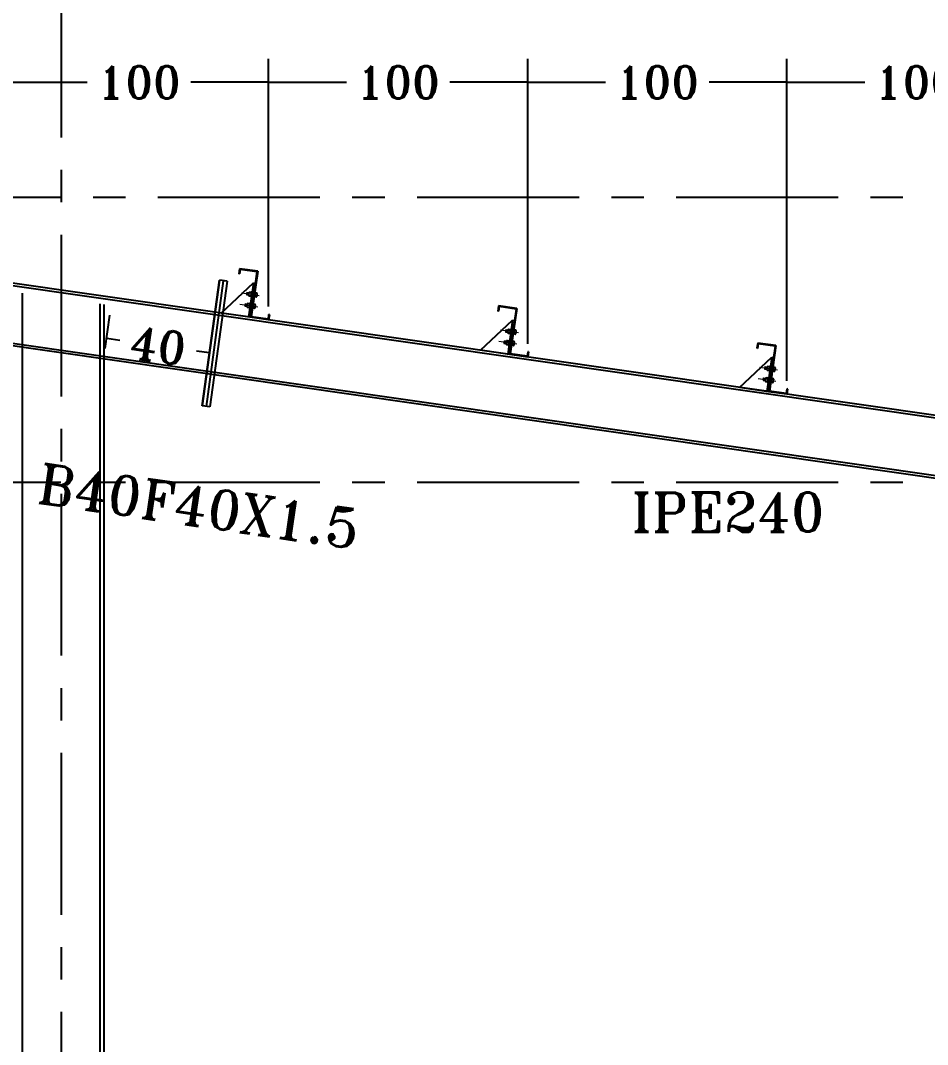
# Model space of a CAD drawing. Header units: inches. Extents: x 460503 to 460688, y 47570 to 48852.
# Drawn here: x 460543.02 to 460550.02, y 47831.29 to 47839.2 of the extents above; entities that cross this region are included whole.
import ezdxf

# ---------------------------------------------------------------- set-up
doc = ezdxf.new("R2010")
doc.units = ezdxf.units.IN
doc.header["$MEASUREMENT"] = 0
doc.linetypes.add('CENTER', pattern=[2, 1.25, -0.25, 0.25, -0.25])
doc.layers.add('2', color=2, linetype='Continuous', lineweight=9)
doc.layers.add('TEXT', color=250, linetype='Continuous', lineweight=30)
for name, color, linetype in [('3G', 3, 'Continuous'), ('AXE', 1, 'CENTER'), ('TIE', 2, 'Continuous')]:
    doc.layers.add(name, color=color, linetype=linetype)
doc.styles.add('ROMANT', font='romant')
doc.dimstyles.new('1-50', dxfattribs={"dimscale": 0, "dimtxt": 0.25, "dimasz": 0.18, "dimexe": 0.18, "dimexo": 0.0625, "dimgap": 0.09, "dimtad": 0, "dimdec": 0, "dimlfac": 50, "dimzin": 0, "dimdsep": 46, "dimtxsty": 'ROMANT', "dimblk": 'OBLIQUE', "dimcen": 0.09, "dimclrd": 1, "dimclre": 1, "dimclrt": 2, "dimadec": 0, "dimazin": 0, "dimtfac": 1, "dimtdec": 0, "dimtofl": 0, "dimtmove": 2, "dimatfit": 3, "dimldrblk": 'OBLIQUE', "dimfxl": 0.18, "dimtolj": 1, "dimtzin": 0, "dimarcsym": 0})

# ---------------------------------------------------------------- blocks, each defined once
blk = doc.blocks.new('TIE')
at = {"layer": 'TIE'}
for p, q in [((-3.48, 20), (4.44, 21.17)), ((-3.48, 20), (-0.54, 0.21)), ((-3.13, 19.74), (4.19, 20.83)), ((-3.13, 19.74), (-0.2, -0.04)), ((4.19, 20.83), (4.48, 18.85)), ((4.44, 21.17), (4.78, 18.9)), ((4.48, 18.85), (4.78, 18.9)), ((-1.61, 14.91), (-2.4, 14.8)), ((-1.61, 14.91), (-2.4, 14.8)), ((12.45, 1.85), (-1.61, 14.91)), ((-1.61, 14.91), (0.59, 0.09)), ((-8.45, 1.06), (-8.15, 1.1)), ((-8.45, 1.06), (-8.11, -1.22)), ((-8.15, 1.1), (-7.86, -0.87)), ((-7.86, -0.87), (-0.54, 0.21)), ((-0.2, -0.04), (12.45, 1.85)), ((-8.11, -1.22), (-0.2, -0.04))]:
    blk.add_line(p, q, dxfattribs=at)
blk = doc.blocks.new('*D599')
at = {"color": 1, "lineweight": -2, "transparency": 16777216}
for p, q in [((460542.9358, 47837.278), (460542.9358, 47838.902)), ((460544.9358, 47836.991), (460544.9358, 47838.902)), ((460542.9358, 47838.722), (460543.5363, 47838.722)), ((460544.9358, 47838.722), (460544.3354, 47838.722))]:
    blk.add_line(p, q, dxfattribs=at)
at = {"layer": 'Defpoints', "color": 0, "transparency": 16777216}
for p in [(460544.9358, 47838.722), (460542.9358, 47837.2155), (460544.9358, 47836.9285)]:
    blk.add_point(p, dxfattribs=at)
at = {"color": 2, "transparency": 16777216, "insert": (460543.9358, 47838.722), "char_height": 0.25, "attachment_point": 5, "rotation": 0, "style": 'ROMANT'}
blk.add_mtext('\\A1;100', dxfattribs=at)
blk = doc.blocks.new('_OBLIQUE')
blk = doc.blocks.new('*D600')
at = {"color": 1, "lineweight": -2, "transparency": 16777216}
for p, q in [((460544.9358, 47836.991), (460544.9358, 47838.902)), ((460546.9358, 47836.704), (460546.9358, 47838.902)), ((460544.9358, 47838.722), (460545.5363, 47838.722)), ((460546.9358, 47838.722), (460546.3354, 47838.722))]:
    blk.add_line(p, q, dxfattribs=at)
at = {"layer": 'Defpoints', "color": 0, "transparency": 16777216}
for p in [(460546.9358, 47838.722), (460544.9358, 47836.9285), (460546.9358, 47836.6415)]:
    blk.add_point(p, dxfattribs=at)
at = {"color": 2, "transparency": 16777216, "insert": (460545.9358, 47838.722), "char_height": 0.25, "attachment_point": 5, "rotation": 0, "style": 'ROMANT'}
blk.add_mtext('\\A1;100', dxfattribs=at)
blk = doc.blocks.new('*D601')
at = {"color": 1, "lineweight": -2, "transparency": 16777216}
for p, q in [((460546.9358, 47836.704), (460546.9358, 47838.902)), ((460548.9358, 47836.4169), (460548.9358, 47838.902)), ((460546.9358, 47838.722), (460547.5363, 47838.722)), ((460548.9358, 47838.722), (460548.3354, 47838.722))]:
    blk.add_line(p, q, dxfattribs=at)
at = {"layer": 'Defpoints', "color": 0, "transparency": 16777216}
for p in [(460548.9358, 47838.722), (460546.9358, 47836.6415), (460548.9358, 47836.3544)]:
    blk.add_point(p, dxfattribs=at)
at = {"color": 2, "transparency": 16777216, "insert": (460547.9358, 47838.722), "char_height": 0.25, "attachment_point": 5, "rotation": 0, "style": 'ROMANT'}
blk.add_mtext('\\A1;100', dxfattribs=at)
blk = doc.blocks.new('*D602')
at = {"color": 1, "lineweight": -2, "transparency": 16777216}
for p, q in [((460548.9358, 47836.4169), (460548.9358, 47838.902)), ((460550.9358, 47836.1299), (460550.9358, 47838.902)), ((460548.9358, 47838.722), (460549.5363, 47838.722)), ((460550.9358, 47838.722), (460550.3354, 47838.722))]:
    blk.add_line(p, q, dxfattribs=at)
at = {"layer": 'Defpoints', "color": 0, "transparency": 16777216}
for p in [(460550.9358, 47838.722), (460548.9358, 47836.3544), (460550.9358, 47836.0674)]:
    blk.add_point(p, dxfattribs=at)
at = {"color": 2, "transparency": 16777216, "insert": (460549.9358, 47838.722), "char_height": 0.25, "attachment_point": 5, "rotation": 0, "style": 'ROMANT'}
blk.add_mtext('\\A1;100', dxfattribs=at)
blk = doc.blocks.new('*D632')
at = {"color": 1, "lineweight": -2, "transparency": 16777216}
for p, q in [((460543.6742, 47836.6668), (460543.7112, 47836.9245)), ((460544.469, 47836.5527), (460544.5059, 47836.8104)), ((460543.6856, 47836.7463), (460543.7877, 47836.7317)), ((460544.4804, 47836.6322), (460544.3783, 47836.6469))]:
    blk.add_line(p, q, dxfattribs=at)
at = {"layer": 'Defpoints', "color": 0, "transparency": 16777216}
for p in [(460543.6653, 47836.6049, 0.0018), (460544.4804, 47836.6322), (460544.4601, 47836.4908, 0.002)]:
    blk.add_point(p, dxfattribs=at)
at = {"color": 2, "transparency": 16777216, "insert": (460544.083, 47836.6893), "char_height": 0.25, "attachment_point": 5, "rotation": 351.83327, "style": 'ROMANT'}
blk.add_mtext('\\A1;40', dxfattribs=at)

msp = doc.modelspace()

# ---------------------------------------------------------------- linework, layer by layer
at = {"layer": '2'}
for p, q in [((460544.72541626, 47837.09672206), (460544.86342571, 47837.07670809)), ((460544.76726606, 47837.10140358), (460544.76421139, 47837.08033964)), ((460544.76421139, 47837.08033964), (460544.78071138, 47837.07794683)), ((460544.76478059, 47837.08426466), (460544.77615358, 47837.10011472)), ((460544.76616278, 47837.09379578), (460544.77121114, 47837.10083146)), ((460544.76711848, 47837.07991805), (460544.78109601, 47837.09939797)), ((460544.76726606, 47837.10140358), (460544.78376605, 47837.09901077)), ((460544.77206091, 47837.07920131), (460544.78313056, 47837.09462861)), ((460544.77700335, 47837.07848456), (460544.78174837, 47837.08509749)), ((460544.78416666, 47837.10177323), (460544.78031078, 47837.07518436)), ((460544.78031078, 47837.07518436), (460544.78322911, 47837.07059487)), ((460544.78145135, 47837.07746902), (460544.7806129, 47837.07696805)), ((460544.78189387, 47837.07949895), (460544.78110428, 47837.08035645)), ((460544.78322911, 47837.07059487), (460544.79639191, 47837.06868601)), ((460544.78444972, 47837.09763398), (460544.78353017, 47837.09708455)), ((460544.78474715, 47837.09968495), (460544.78402155, 47837.10047295)), ((460544.78826849, 47837.10534467), (460544.78416666, 47837.10177323)), ((460544.78463227, 47837.07805478), (460544.79748036, 47837.07619156)), ((460544.78748555, 47837.09824078), (460544.80040618, 47837.09636704)), ((460544.78826849, 47837.10534467), (460544.80143129, 47837.10343581)), ((460544.80145674, 47837.10361132), (460544.79636646, 47837.06851051)), ((460544.80143129, 47837.10343581), (460544.79639191, 47837.06868601)), ((460544.79786699, 47837.06650096), (460544.80137707, 47837.06599193)), ((460544.8084769, 47837.10259326), (460544.80338662, 47837.06749245)), ((460544.80346629, 47837.10511184), (460544.80697638, 47837.10460282)), ((460544.80440443, 47837.07451089), (460544.82371153, 47837.07172254)), ((460544.8074591, 47837.09557483), (460544.8267662, 47837.09278648)), ((460544.827784, 47837.09980491), (460544.82269373, 47837.0647041)), ((460544.83477871, 47837.09861135), (460544.82973934, 47837.06386155)), ((460544.838321, 47837.06261705), (460544.82973934, 47837.06386155)), ((460544.82979356, 47837.10130544), (460544.83330364, 47837.10079641)), ((460544.84037251, 47837.0714683), (460544.83103875, 47837.07282187)), ((460544.8428856, 47837.08828694), (460544.8334793, 47837.08965103)), ((460544.84336037, 47837.09736685), (460544.83477871, 47837.09861135)), ((460544.843256, 47837.07000309), (460544.8439176, 47837.06928459)), ((460544.84340834, 47837.0720751), (460544.84440898, 47837.07267298)), ((460544.84727353, 47837.09212623), (460544.84356162, 47837.0665302)), ((460544.845624, 47837.08684277), (460544.8463496, 47837.08605477)), ((460544.84592143, 47837.08889374), (460544.84684098, 47837.08944317)), ((460544.71302228, 47837.00940674), (460544.85103172, 47836.98939277)), ((460544.75460922, 47837.01412638), (460544.75155455, 47836.99306244)), ((460544.75155455, 47836.99306244), (460544.76805455, 47836.99066963)), ((460544.75212376, 47836.99698746), (460544.76349674, 47837.01283752)), ((460544.75350595, 47837.00651858), (460544.7585543, 47837.01355426)), ((460544.75446164, 47836.99264085), (460544.76843918, 47837.01212077)), ((460544.75460922, 47837.01412638), (460544.77110922, 47837.01173357)), ((460544.75940408, 47836.99192411), (460544.77047372, 47837.00735141)), ((460544.76434652, 47836.99120736), (460544.76909153, 47836.99782029)), ((460544.77150982, 47837.01449603), (460544.76765394, 47836.98790717)), ((460544.76765394, 47836.98790717), (460544.77057228, 47836.98331767)), ((460544.76879451, 47836.99019182), (460544.76795606, 47836.98969085)), ((460544.76923703, 47836.99222175), (460544.76844744, 47836.99307925)), ((460544.77179288, 47837.01035678), (460544.77087333, 47837.00980735)), ((460544.77209031, 47837.01240775), (460544.77136471, 47837.01319575)), ((460544.77561165, 47837.01806747), (460544.77150982, 47837.01449603)), ((460544.77197543, 47836.99077758), (460544.78482352, 47836.98891436)), ((460544.77482871, 47837.01096358), (460544.78774935, 47837.00908984)), ((460544.77561165, 47837.01806747), (460544.78877445, 47837.01615861)), ((460544.7887999, 47837.01633412), (460544.78370963, 47836.98123331)), ((460544.78877445, 47837.01615861), (460544.78373508, 47836.98140881)), ((460544.79582007, 47837.01531606), (460544.79072979, 47836.98021525)), ((460544.79080946, 47837.01783464), (460544.79431954, 47837.01732562)), ((460544.79174759, 47836.98723369), (460544.81105469, 47836.98444534)), ((460544.79480226, 47837.00829763), (460544.81410936, 47837.00550928)), ((460544.81512717, 47837.01252771), (460544.81003689, 47836.9774269)), ((460544.82212188, 47837.01133415), (460544.8170825, 47836.97658435)), ((460544.81713672, 47837.01402824), (460544.8206468, 47837.01351921)), ((460544.82771567, 47836.9841911), (460544.81838192, 47836.98554467)), ((460544.83022876, 47837.00100974), (460544.82082246, 47837.00237383)), ((460544.83070354, 47837.01008965), (460544.82212188, 47837.01133415)), ((460544.82419425, 47837.06269455), (460544.82770433, 47837.06218552)), ((460544.8307515, 47836.9847979), (460544.83175215, 47836.98539578)), ((460544.83461669, 47837.00484903), (460544.83090478, 47836.979253)), ((460544.83296716, 47836.99956557), (460544.83369276, 47836.99877757)), ((460544.83326459, 47837.00161654), (460544.83418414, 47837.00216597)), ((460544.77057228, 47836.98331767), (460544.78373508, 47836.98140881)), ((460544.78521015, 47836.97922376), (460544.78872023, 47836.97871473)), ((460544.81153742, 47836.97541735), (460544.8150475, 47836.97490832)), ((460544.82566416, 47836.97533985), (460544.8170825, 47836.97658435)), ((460544.83059916, 47836.98272589), (460544.83126077, 47836.98200739)), ((460546.72541627, 47836.80970314), (460546.86342572, 47836.78968917)), ((460546.76726607, 47836.81438466), (460546.7642114, 47836.79332072)), ((460546.7642114, 47836.79332072), (460546.7807114, 47836.79092791)), ((460546.76478061, 47836.79724574), (460546.77615359, 47836.8130958)), ((460546.7661628, 47836.80677686), (460546.77121115, 47836.81381255)), ((460546.76711849, 47836.79289913), (460546.78109603, 47836.81237905)), ((460546.76726607, 47836.81438466), (460546.78376607, 47836.81199185)), ((460546.77206093, 47836.79218239), (460546.78313057, 47836.80760969)), ((460546.77700337, 47836.79146564), (460546.78174838, 47836.79807857)), ((460546.78416668, 47836.81475431), (460546.78031079, 47836.78816545)), ((460546.78031079, 47836.78816545), (460546.78322913, 47836.78357595)), ((460546.78145136, 47836.7904501), (460546.78061291, 47836.78994913)), ((460546.78189388, 47836.79248003), (460546.78110429, 47836.79333753)), ((460546.78322913, 47836.78357595), (460546.79639193, 47836.78166709)), ((460546.78444973, 47836.81061506), (460546.78353018, 47836.81006563)), ((460546.78474716, 47836.81266603), (460546.78402156, 47836.81345403)), ((460546.7882685, 47836.81832575), (460546.78416668, 47836.81475431)), ((460546.78463228, 47836.79103586), (460546.79748037, 47836.78917264)), ((460546.78748556, 47836.81122186), (460546.8004062, 47836.80934812)), ((460546.7882685, 47836.81832575), (460546.8014313, 47836.81641689)), ((460546.80145675, 47836.8165924), (460546.79636648, 47836.78149159)), ((460546.8014313, 47836.81641689), (460546.79639193, 47836.78166709)), ((460546.797867, 47836.77948204), (460546.80137708, 47836.77897301)), ((460546.80847692, 47836.81557434), (460546.80338664, 47836.78047354)), ((460546.80346631, 47836.81809293), (460546.80697639, 47836.8175839)), ((460546.80440444, 47836.78749197), (460546.82371155, 47836.78470362)), ((460546.80745911, 47836.80855591), (460546.82676621, 47836.80576756)), ((460546.82778402, 47836.81278599), (460546.82269374, 47836.77768519)), ((460546.82419427, 47836.77567563), (460546.82770435, 47836.7751666)), ((460546.83477873, 47836.81159243), (460546.82973935, 47836.77684263)), ((460546.83832101, 47836.77559813), (460546.82973935, 47836.77684263)), ((460546.82979357, 47836.81428652), (460546.83330365, 47836.81377749)), ((460546.84037252, 47836.78444938), (460546.83103877, 47836.78580295)), ((460546.84288561, 47836.80126802), (460546.83347931, 47836.80263211)), ((460546.84336039, 47836.81034793), (460546.83477873, 47836.81159243)), ((460546.84325601, 47836.78298417), (460546.84391762, 47836.78226567)), ((460546.84340835, 47836.78505618), (460546.844409, 47836.78565406)), ((460546.84727354, 47836.80510731), (460546.84356163, 47836.77951128)), ((460546.84562401, 47836.79982385), (460546.84634961, 47836.79903585)), ((460546.84592144, 47836.80187482), (460546.84684099, 47836.80242425)), ((460546.71302229, 47836.72238782), (460546.85103174, 47836.70237385)), ((460546.75460924, 47836.72710746), (460546.75155457, 47836.70604352)), ((460546.75155457, 47836.70604352), (460546.76805456, 47836.70365071)), ((460546.75212377, 47836.70996854), (460546.76349676, 47836.7258186)), ((460546.75350596, 47836.71949966), (460546.75855432, 47836.72653535)), ((460546.75446166, 47836.70562193), (460546.76843919, 47836.72510185)), ((460546.75460924, 47836.72710746), (460546.77110923, 47836.72471465)), ((460546.75940409, 47836.70490519), (460546.77047374, 47836.72033249)), ((460546.76434653, 47836.70418844), (460546.76909154, 47836.71080137)), ((460546.77150984, 47836.72747711), (460546.76765395, 47836.70088825)), ((460546.76765395, 47836.70088825), (460546.77057229, 47836.69629875)), ((460546.76879453, 47836.7031729), (460546.76795608, 47836.70267193)), ((460546.76923704, 47836.70520283), (460546.76844746, 47836.70606033)), ((460546.77057229, 47836.69629875), (460546.78373509, 47836.6943899)), ((460546.77179289, 47836.72333786), (460546.77087335, 47836.72278844)), ((460546.77209032, 47836.72538883), (460546.77136473, 47836.72617683)), ((460546.77561166, 47836.73104855), (460546.77150984, 47836.72747711)), ((460546.77197545, 47836.70375866), (460546.78482354, 47836.70189544)), ((460546.77482873, 47836.72394466), (460546.78774936, 47836.72207092)), ((460546.77561166, 47836.73104855), (460546.78877447, 47836.72913969)), ((460546.78879992, 47836.7293152), (460546.78370964, 47836.69421439)), ((460546.78877447, 47836.72913969), (460546.78373509, 47836.6943899)), ((460546.78521017, 47836.69220484), (460546.78872025, 47836.69169581)), ((460546.79582008, 47836.72829714), (460546.7907298, 47836.69319634)), ((460546.79080947, 47836.73081573), (460546.79431955, 47836.7303067)), ((460546.79174761, 47836.70021477), (460546.81105471, 47836.69742642)), ((460546.79480228, 47836.72127871), (460546.81410938, 47836.71849036)), ((460546.81512718, 47836.72550879), (460546.8100369, 47836.69040799)), ((460546.81153743, 47836.68839843), (460546.81504751, 47836.6878894)), ((460546.82212189, 47836.72431523), (460546.81708252, 47836.68956543)), ((460546.82566418, 47836.68832093), (460546.81708252, 47836.68956543)), ((460546.81713674, 47836.72700932), (460546.82064682, 47836.72650029)), ((460546.82771569, 47836.69717218), (460546.81838193, 47836.69852575)), ((460546.83022878, 47836.71399082), (460546.82082248, 47836.71535491)), ((460546.83070355, 47836.72307073), (460546.82212189, 47836.72431523)), ((460546.83059918, 47836.69570697), (460546.83126078, 47836.69498847)), ((460546.83075152, 47836.69777898), (460546.83175216, 47836.69837686)), ((460546.8346167, 47836.71783011), (460546.8309048, 47836.69223408)), ((460546.83296718, 47836.71254665), (460546.83369277, 47836.71175865)), ((460546.83326461, 47836.71459762), (460546.83418416, 47836.71514705)), ((460548.72541627, 47836.52268422), (460548.86342572, 47836.50267025)), ((460548.76726607, 47836.52736574), (460548.7642114, 47836.5063018)), ((460548.76478061, 47836.51022682), (460548.77615359, 47836.52607688)), ((460548.7661628, 47836.51975794), (460548.77121115, 47836.52679363)), ((460548.76711849, 47836.50588022), (460548.78109603, 47836.52536014)), ((460548.76726607, 47836.52736574), (460548.78376607, 47836.52497293)), ((460548.77206093, 47836.50516347), (460548.78313057, 47836.52059078)), ((460548.77700337, 47836.50444672), (460548.78174838, 47836.51105965)), ((460548.78416668, 47836.52773539), (460548.78031079, 47836.50114653)), ((460548.78444973, 47836.52359614), (460548.78353018, 47836.52304672)), ((460548.78474716, 47836.52564711), (460548.78402156, 47836.52643511)), ((460548.7882685, 47836.53130683), (460548.78416668, 47836.52773539)), ((460548.78748556, 47836.52420294), (460548.8004062, 47836.52232921)), ((460548.7882685, 47836.53130683), (460548.8014313, 47836.52939798)), ((460548.80145675, 47836.52957348), (460548.79636648, 47836.49447267)), ((460548.8014313, 47836.52939798), (460548.79639193, 47836.49464818)), ((460548.80847692, 47836.52855543), (460548.80338664, 47836.49345462)), ((460548.80346631, 47836.53107401), (460548.80697639, 47836.53056498)), ((460548.80745911, 47836.52153699), (460548.82676621, 47836.51874864)), ((460548.82778402, 47836.52576708), (460548.82269374, 47836.49066627)), ((460548.83477873, 47836.52457352), (460548.82973935, 47836.48982372)), ((460548.82979357, 47836.5272676), (460548.83330365, 47836.52675857)), ((460548.84288561, 47836.51424911), (460548.83347931, 47836.5156132)), ((460548.84336039, 47836.52332901), (460548.83477873, 47836.52457352)), ((460548.84727354, 47836.51808839), (460548.84356163, 47836.49249237)), ((460548.84562401, 47836.51280493), (460548.84634961, 47836.51201693)), ((460548.84592144, 47836.51485591), (460548.84684099, 47836.51540533)), ((460548.71302229, 47836.4353689), (460548.85103174, 47836.41535493)), ((460548.75460924, 47836.44008854), (460548.75155457, 47836.4190246)), ((460548.75212377, 47836.42294962), (460548.76349676, 47836.43879968)), ((460548.75350596, 47836.43248074), (460548.75855432, 47836.43951643)), ((460548.75446166, 47836.41860302), (460548.76843919, 47836.43808294)), ((460548.75460924, 47836.44008854), (460548.77110923, 47836.43769573)), ((460548.75940409, 47836.41788627), (460548.77047374, 47836.43331358)), ((460548.7642114, 47836.5063018), (460548.7807114, 47836.50390899)), ((460548.77150984, 47836.44045819), (460548.76765395, 47836.41386933)), ((460548.77179289, 47836.43631894), (460548.77087335, 47836.43576952)), ((460548.77209032, 47836.43836991), (460548.77136473, 47836.43915791)), ((460548.77561166, 47836.44402963), (460548.77150984, 47836.44045819)), ((460548.77482873, 47836.43692574), (460548.78774936, 47836.43505201)), ((460548.77561166, 47836.44402963), (460548.78877447, 47836.44212078)), ((460548.78031079, 47836.50114653), (460548.78322913, 47836.49655703)), ((460548.78145136, 47836.50343118), (460548.78061291, 47836.50293021)), ((460548.78189388, 47836.50546111), (460548.78110429, 47836.50631861)), ((460548.78322913, 47836.49655703), (460548.79639193, 47836.49464818)), ((460548.78879992, 47836.44229628), (460548.78370964, 47836.40719547)), ((460548.78877447, 47836.44212078), (460548.78373509, 47836.40737098)), ((460548.78463228, 47836.50401694), (460548.79748037, 47836.50215373)), ((460548.79582008, 47836.44127823), (460548.7907298, 47836.40617742)), ((460548.79080947, 47836.44379681), (460548.79431955, 47836.44328778)), ((460548.79480228, 47836.43425979), (460548.81410938, 47836.43147144)), ((460548.797867, 47836.49246312), (460548.80137708, 47836.49195409)), ((460548.80440444, 47836.50047305), (460548.82371155, 47836.4976847)), ((460548.81512718, 47836.43848988), (460548.8100369, 47836.40338907)), ((460548.82212189, 47836.43729632), (460548.81708252, 47836.40254652)), ((460548.81713674, 47836.4399904), (460548.82064682, 47836.43948137)), ((460548.83070355, 47836.43605181), (460548.82212189, 47836.43729632)), ((460548.82419427, 47836.48865671), (460548.82770435, 47836.48814769)), ((460548.83832101, 47836.48857921), (460548.82973935, 47836.48982372)), ((460548.84037252, 47836.49743047), (460548.83103877, 47836.49878404)), ((460548.84325601, 47836.49596525), (460548.84391762, 47836.49524675)), ((460548.84340835, 47836.49803727), (460548.844409, 47836.49863515)), ((460548.75155457, 47836.4190246), (460548.76805456, 47836.41663179)), ((460548.76434653, 47836.41716952), (460548.76909154, 47836.42378245)), ((460548.76765395, 47836.41386933), (460548.77057229, 47836.40927983)), ((460548.76879453, 47836.41615398), (460548.76795608, 47836.41565301)), ((460548.76923704, 47836.41818391), (460548.76844746, 47836.41904141)), ((460548.77057229, 47836.40927983), (460548.78373509, 47836.40737098)), ((460548.77197545, 47836.41673974), (460548.78482354, 47836.41487653)), ((460548.78521017, 47836.40518592), (460548.78872025, 47836.40467689)), ((460548.79174761, 47836.41319585), (460548.81105471, 47836.4104075)), ((460548.81153743, 47836.40137951), (460548.81504751, 47836.40087049)), ((460548.82566418, 47836.40130201), (460548.81708252, 47836.40254652)), ((460548.82771569, 47836.41015327), (460548.81838193, 47836.41150684)), ((460548.83022878, 47836.42697191), (460548.82082248, 47836.428336)), ((460548.83059918, 47836.40868805), (460548.83126078, 47836.40796955)), ((460548.83075152, 47836.41076007), (460548.83175216, 47836.41135795)), ((460548.8346167, 47836.43081119), (460548.8309048, 47836.40521517)), ((460548.83296718, 47836.42552773), (460548.83369277, 47836.42473973)), ((460548.83326461, 47836.42757871), (460548.83418416, 47836.42812813))]:
    msp.add_line(p, q, dxfattribs=at)
for centre, radius, start, end in [((460544.78382344, 47837.07349893), 0.00462476, 81.748557078, 120.858017111), ((460544.785296, 47837.08263166), 0.00462476, 222.639097051, 261.748557078), ((460544.78682181, 47837.09366389), 0.00462476, 81.748557078, 120.858017111), ((460544.78814928, 47837.10281766), 0.00462476, 222.639097051, 261.748557078), ((460544.7981215, 47837.068256), 0.0017734, 171.74855708, 261.748557078), ((460544.80163158, 47837.06774697), 0.0017734, 261.748557078, 351.74855708), ((460544.80321178, 47837.1033568), 0.0017734, 81.748557078, 171.74855708), ((460544.80672186, 47837.10284778), 0.0017734, 351.74855708, 81.748557078), ((460544.82444877, 47837.06444959), 0.0017734, 171.74855708, 261.748557078), ((460544.82953904, 47837.0995504), 0.0017734, 81.748557078, 171.74855708), ((460544.83304912, 47837.09904137), 0.0017734, 351.74855708, 81.748557078), ((460544.83898473, 47837.06719394), 0.00462476, 261.748557078, 351.74855708), ((460544.84103624, 47837.07604519), 0.00462476, 261.748557078, 300.858017111), ((460544.83985386, 47837.06687038), 0.00462476, 42.639097051, 81.748557078), ((460544.84354933, 47837.09286383), 0.00462476, 261.748557078, 300.858017111), ((460544.84222186, 47837.08371006), 0.00462476, 42.639097051, 81.748557078), ((460544.84269664, 47837.09278996), 0.00462476, 351.74855708, 81.748557078), ((460544.77116661, 47836.98622173), 0.00462476, 81.748557078, 120.858017111), ((460544.77263917, 47836.99535446), 0.00462476, 222.639097051, 261.748557078), ((460544.77416498, 47837.00638669), 0.00462476, 81.748557078, 120.858017111), ((460544.77549245, 47837.01554046), 0.00462476, 222.639097051, 261.748557078), ((460544.79055494, 47837.0160796), 0.0017734, 81.748557078, 171.74855708), ((460544.79406503, 47837.01557058), 0.0017734, 351.74855708, 81.748557078), ((460544.81688221, 47837.0122732), 0.0017734, 81.748557078, 171.74855708), ((460544.82039229, 47837.01176417), 0.0017734, 351.74855708, 81.748557078), ((460544.82795885, 47837.06394056), 0.0017734, 261.748557078, 351.74855708), ((460544.82837941, 47836.98876799), 0.00462476, 261.748557078, 300.858017111), ((460544.8308925, 47837.00558663), 0.00462476, 261.748557078, 300.858017111), ((460544.82956503, 47836.99643286), 0.00462476, 42.639097051, 81.748557078), ((460544.8300398, 47837.00551276), 0.00462476, 351.74855708, 81.748557078), ((460544.78546467, 47836.9809788), 0.0017734, 171.74855708, 261.748557078), ((460544.78897475, 47836.98046977), 0.0017734, 261.748557078, 351.74855708), ((460544.81179193, 47836.97717239), 0.0017734, 171.74855708, 261.748557078), ((460544.81530201, 47836.97666336), 0.0017734, 261.748557078, 351.74855708), ((460544.8263279, 47836.97991674), 0.00462476, 261.748557078, 351.74855708), ((460544.82719703, 47836.97959318), 0.00462476, 42.639097051, 81.748557078), ((460546.78382346, 47836.78648001), 0.00462476, 81.748557078, 120.858017111), ((460546.78529602, 47836.79561274), 0.00462476, 222.639097051, 261.748557078), ((460546.78682183, 47836.80664497), 0.00462476, 81.748557078, 120.858017111), ((460546.7881493, 47836.81579874), 0.00462476, 222.639097051, 261.748557078), ((460546.79812152, 47836.78123708), 0.0017734, 171.74855708, 261.748557078), ((460546.8016316, 47836.78072805), 0.0017734, 261.748557078, 351.74855708), ((460546.8032118, 47836.81633788), 0.0017734, 81.748557078, 171.74855708), ((460546.80672188, 47836.81582886), 0.0017734, 351.74855708, 81.748557078), ((460546.82444878, 47836.77743067), 0.0017734, 171.74855708, 261.748557078), ((460546.82795886, 47836.77692164), 0.0017734, 261.748557078, 351.74855708), ((460546.82953906, 47836.81253148), 0.0017734, 81.748557078, 171.74855708), ((460546.83304914, 47836.81202245), 0.0017734, 351.74855708, 81.748557078), ((460546.83898475, 47836.78017502), 0.00462476, 261.748557078, 351.74855708), ((460546.84103626, 47836.78902627), 0.00462476, 261.748557078, 300.858017111), ((460546.83985388, 47836.77985146), 0.00462476, 42.639097051, 81.748557078), ((460546.84354935, 47836.80584491), 0.00462476, 261.748557078, 300.858017111), ((460546.84222188, 47836.79669114), 0.00462476, 42.639097051, 81.748557078), ((460546.84269665, 47836.80577105), 0.00462476, 351.74855708, 81.748557078), ((460546.77116662, 47836.69920281), 0.00462476, 81.748557078, 120.858017111), ((460546.77263918, 47836.70833554), 0.00462476, 222.639097051, 261.748557078), ((460546.77416499, 47836.71936777), 0.00462476, 81.748557078, 120.858017111), ((460546.77549246, 47836.72852154), 0.00462476, 222.639097051, 261.748557078), ((460546.78546468, 47836.69395988), 0.0017734, 171.74855708, 261.748557078), ((460546.78897476, 47836.69345085), 0.0017734, 261.748557078, 351.74855708), ((460546.79055496, 47836.72906068), 0.0017734, 81.748557078, 171.74855708), ((460546.79406504, 47836.72855166), 0.0017734, 351.74855708, 81.748557078), ((460546.81179194, 47836.69015347), 0.0017734, 171.74855708, 261.748557078), ((460546.81530203, 47836.68964444), 0.0017734, 261.748557078, 351.74855708), ((460546.81688222, 47836.72525428), 0.0017734, 81.748557078, 171.74855708), ((460546.8203923, 47836.72474525), 0.0017734, 351.74855708, 81.748557078), ((460546.82632791, 47836.69289782), 0.00462476, 261.748557078, 351.74855708), ((460546.82837942, 47836.70174907), 0.00462476, 261.748557078, 300.858017111), ((460546.82719704, 47836.69257426), 0.00462476, 42.639097051, 81.748557078), ((460546.83089251, 47836.71856771), 0.00462476, 261.748557078, 300.858017111), ((460546.82956504, 47836.70941394), 0.00462476, 42.639097051, 81.748557078), ((460546.83003982, 47836.71849385), 0.00462476, 351.74855708, 81.748557078), ((460548.78682183, 47836.51962606), 0.00462476, 81.748557078, 120.858017111), ((460548.7881493, 47836.52877983), 0.00462476, 222.639097051, 261.748557078), ((460548.8032118, 47836.52931897), 0.0017734, 81.748557078, 171.74855708), ((460548.80672188, 47836.52880994), 0.0017734, 351.74855708, 81.748557078), ((460548.82953906, 47836.52551256), 0.0017734, 81.748557078, 171.74855708), ((460548.83304914, 47836.52500353), 0.0017734, 351.74855708, 81.748557078), ((460548.84354935, 47836.51882599), 0.00462476, 261.748557078, 300.858017111), ((460548.84222188, 47836.50967222), 0.00462476, 42.639097051, 81.748557078), ((460548.84269665, 47836.51875213), 0.00462476, 351.74855708, 81.748557078), ((460548.77416499, 47836.43234886), 0.00462476, 81.748557078, 120.858017111), ((460548.77549246, 47836.44150263), 0.00462476, 222.639097051, 261.748557078), ((460548.78382346, 47836.4994611), 0.00462476, 81.748557078, 120.858017111), ((460548.78529602, 47836.50859383), 0.00462476, 222.639097051, 261.748557078), ((460548.79055496, 47836.44204177), 0.0017734, 81.748557078, 171.74855708), ((460548.79406504, 47836.44153274), 0.0017734, 351.74855708, 81.748557078), ((460548.79812152, 47836.49421816), 0.0017734, 171.74855708, 261.748557078), ((460548.8016316, 47836.49370913), 0.0017734, 261.748557078, 351.74855708), ((460548.81688222, 47836.43823536), 0.0017734, 81.748557078, 171.74855708), ((460548.8203923, 47836.43772633), 0.0017734, 351.74855708, 81.748557078), ((460548.82444878, 47836.49041175), 0.0017734, 171.74855708, 261.748557078), ((460548.82795886, 47836.48990273), 0.0017734, 261.748557078, 351.74855708), ((460548.83003982, 47836.43147493), 0.00462476, 351.74855708, 81.748557078), ((460548.83898475, 47836.4931561), 0.00462476, 261.748557078, 351.74855708), ((460548.84103626, 47836.50200735), 0.00462476, 261.748557078, 300.858017111), ((460548.83985388, 47836.49283254), 0.00462476, 42.639097051, 81.748557078), ((460548.77116662, 47836.4121839), 0.00462476, 81.748557078, 120.858017111), ((460548.77263918, 47836.42131663), 0.00462476, 222.639097051, 261.748557078), ((460548.78546468, 47836.40694096), 0.0017734, 171.74855708, 261.748557078), ((460548.78897476, 47836.40643193), 0.0017734, 261.748557078, 351.74855708), ((460548.81179194, 47836.40313455), 0.0017734, 171.74855708, 261.748557078), ((460548.81530203, 47836.40262553), 0.0017734, 261.748557078, 351.74855708), ((460548.82632791, 47836.4058789), 0.00462476, 261.748557078, 351.74855708), ((460548.82837942, 47836.41473015), 0.00462476, 261.748557078, 300.858017111), ((460548.82719704, 47836.40555534), 0.00462476, 42.639097051, 81.748557078), ((460548.83089251, 47836.43154879), 0.00462476, 261.748557078, 300.858017111), ((460548.82956504, 47836.42239502), 0.00462476, 42.639097051, 81.748557078)]:
    msp.add_arc(centre, radius, start, end, dxfattribs=at)
at = {"layer": '3G'}
for p, q in [((460554.93534581, 47835.45225552, 0.00541421), (460538.33534581, 47837.83451253)), ((460553.00534581, 47835.70902388, 0.00478565), (460538.33534581, 47837.81430763, 0.00000093)), ((460553.00534581, 47835.26451608, 0.00480604), (460538.33534581, 47837.36979983, 0.00002131)), ((460553.00534581, 47835.24431118, 0.00480696), (460538.33534581, 47837.34959493, 0.00002224)), ((460544.55612703, 47837.19430973, 0.24675386), (460544.42354705, 47836.22331923, 0.00175448)), ((460544.42354705, 47836.22331922, 0.00175448), (460544.55612703, 47837.19430972, 0.00175448)), ((460544.58585123, 47837.19025116, 0.24675386), (460544.45327125, 47836.21926066, 0.00175448)), ((460544.61557543, 47837.18619259, 0.24675386), (460544.48299545, 47836.21520209, 0.00175448)), ((460544.61557543, 47837.18619258, 0.00175448), (460544.55612703, 47837.19430972, 0.00175448)), ((460543.03534581, 47804.54447186, 0.00499999), (460543.03534581, 47837.09277001, 0.00499999)), ((460543.63534581, 47804.54447186, 0.00499999), (460543.63534581, 47837.01084543, 0.00499999)), ((460543.66534581, 47804.54447186, 0.00499999), (460543.66534581, 47837.00674921, 0.00499999)), ((460544.48299545, 47836.21520208, 0.00175448), (460544.42354705, 47836.22331922, 0.00175448))]:
    msp.add_line(p, q, dxfattribs=at)
at = {"layer": 'AXE'}
for p, q in [((460543.33534581, 47845.54539368, 0.00499999), (460543.33534581, 47803.2471993, 0.00499999)), ((460512.08129343, 47837.83451253), (460557.02213039, 47837.83451253)), ((460512.08129343, 47835.63451253), (460557.02213039, 47835.63451253))]:
    msp.add_line(p, q, dxfattribs=at)

# ---------------------------------------------------------------- block references
at = {"layer": '2', "xscale": -0.01773399014778325, "yscale": 0.01773399014778325, "zscale": 0.01773399014778325, "rotation": 0.3142794497117496}
for p in [(460544.79141707, 47836.90811461), (460546.79141708, 47836.62109569), (460548.79141708, 47836.33407677)]:
    msp.add_blockref('TIE', p, dxfattribs=at)

# ---------------------------------------------------------------- texts
at = {"layer": 'TEXT', "color": 2, "style": 'ROMANT'}
for s, rotation, p in [('B40F40X1.5', 351.669798763, (460543.13822257, 47835.47977797, 0.0000212)), ('IPE240', 0.081705483, (460547.73694965, 47835.25085536, 0.00000016))]:
    msp.add_text(s, height=0.302224371, rotation=rotation, dxfattribs=at).set_placement(p)

# ---------------------------------------------------------------- dimensions: what is measured, and where the dimension line sits
for base, p1, p2, picture, middle in [((460544.93584964, 47838.72199057), (460542.93584966, 47837.21549963), (460544.93584964, 47836.92848072), '*D599', (460543.93584965, 47838.72199057)), ((460546.93584965, 47838.72199058), (460544.93584964, 47836.92848072), (460546.93584966, 47836.64146181), '*D600', (460545.93584965, 47838.72199058)), ((460548.93584965, 47838.72199058), (460546.93584966, 47836.64146181), (460548.93584966, 47836.35444289), '*D601', (460547.93584965, 47838.72199058)), ((460550.93584965, 47838.72199059), (460548.93584966, 47836.35444289), (460550.93584966, 47836.06742398), '*D602', (460549.93584965, 47838.72199058))]:
    dim = msp.add_linear_dim(base=base, p1=p1, p2=p2, angle=180.000000124, dimstyle='1-50', override={"dimscale": 1})
    dim.commit()
    dim.dimension.update_dxf_attribs({"geometry": picture, "text_midpoint": middle})
dim = msp.add_aligned_dim(p1=(460543.6653458, 47836.60489442, 0.00175973), p2=(460544.46007504, 47836.49084326, 0.00201894), distance=0.14285471, dimstyle='1-50', override={"dimscale": 1})
dim.commit()
dim.dimension.update_dxf_attribs({"geometry": '*D632', "text_midpoint": (460544.08300352, 47836.68927485)})

doc.saveas('drawing.dxf')
